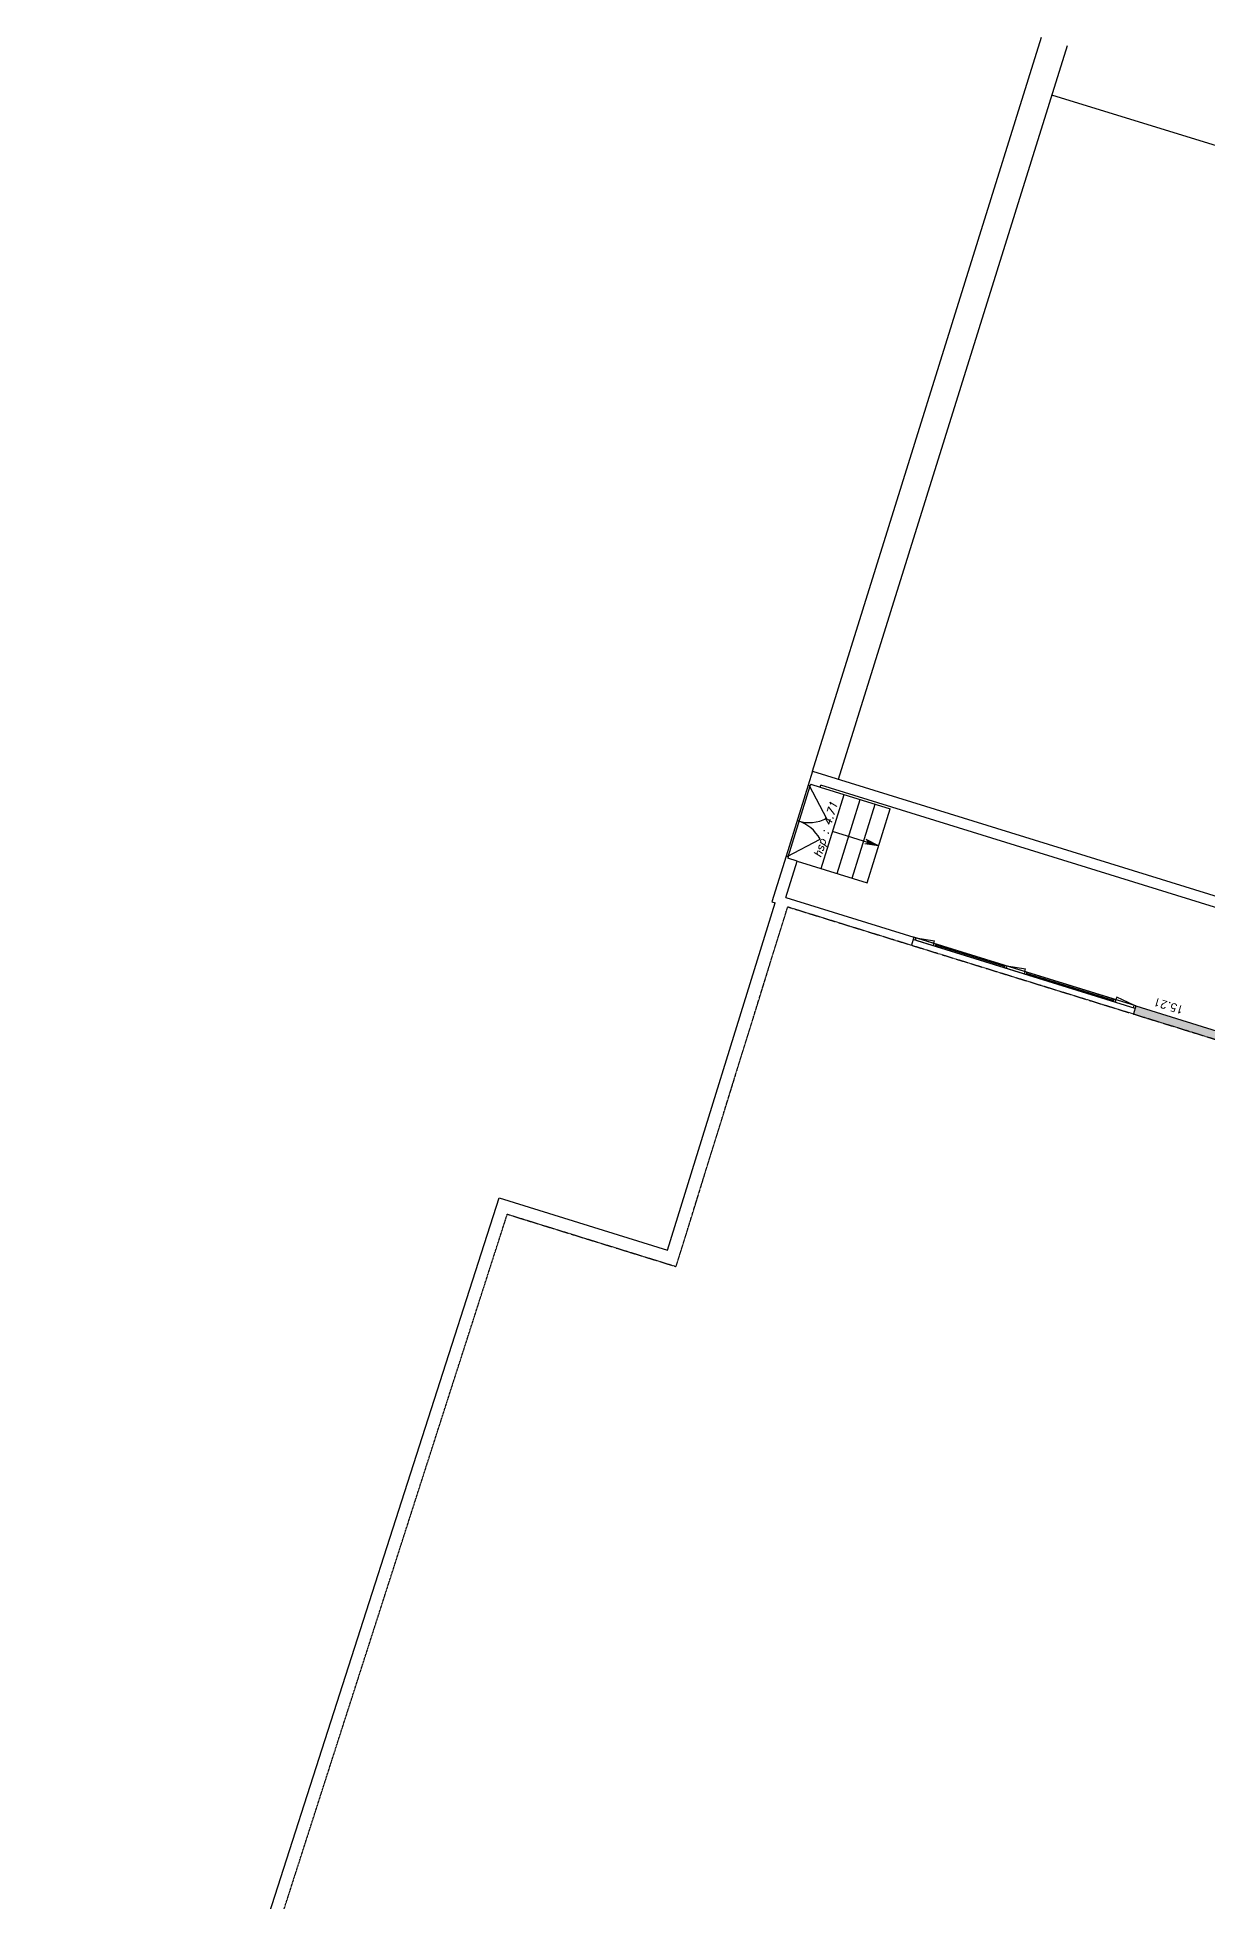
# Model space of a CAD drawing. Header units: metres. Extents: x -1642643 to 2228512, y -1236052 to 2422133.
# Drawn here: x 512141 to 534506, y -8992 to 26651 of the extents above; entities that cross this region are included whole.
import ezdxf
from ezdxf.enums import TextEntityAlignment as Align

# ---------------------------------------------------------------- set-up
doc = ezdxf.new("R2010")
doc.units = ezdxf.units.M
doc.linetypes.add('TIRET-COURT', pattern=[0.25, 0.15, -0.1])
for name, color, linetype in [('ALTIMETRIE', 10, 'Continuous'), ('APPLAT-GRIS', 253, 'Continuous'), ('COTATION-PLANI', 4, 'Continuous'), ('ESCALIER', 100, 'Continuous'), ('FENETRE', 32, 'Continuous'), ('FENETRE-OUVRANT', 213, 'Continuous'), ('MUR', 130, 'Continuous'), ('PORTE', 213, 'Continuous')]:
    doc.layers.add(name, color=color, linetype=linetype)
doc.layers.add('Seuils', color=7, linetype='Continuous', plot=False)
doc.styles.add('Simplex 1.5', font='simplex.shx', dxfattribs={"height": 0.075})

msp = doc.modelspace()

# ---------------------------------------------------------------- hatches: boundary and pattern name
at = {"layer": 'APPLAT-GRIS'}
msp.add_hatch(color=256, dxfattribs=at).paths.add_polyline_path([(533132.23168, 8133.00587), (533084.91887, 7980.40061), (535415.48037, 7257.84742), (535462.79318, 7410.45267)])
at = {"layer": 'ESCALIER'}
h = msp.add_hatch(color=256, dxfattribs=at)
h.paths.add_polyline_path([(528218.18629, 11193.70098), (528006.10395, 11261.79248), (528007.57613, 11258.99728), (527955.02251, 11231.31845)])
h.paths.add_polyline_path([(528218.18629, 11193.70098), (527979.89729, 11311.5509), (528006.10395, 11261.79248)])

# ---------------------------------------------------------------- linework, layer by layer
for p, q in [((528218.18629, 11193.70098), (527339.44999, 11466.13907)), ((528218.18629, 11193.70098), (527955.02251, 11231.31845)), ((528218.18629, 11193.70098), (527979.89729, 11311.5509)), ((527979.89729, 11311.5509), (528218.18629, 11193.70098))]:
    msp.add_line(p, q, dxfattribs=at)
at = {"layer": 'ESCALIER', "flags": 128}
for points in [[(527100.63828, 12316.78179), (528437.84569, 11902.20209)], [(527119.79059, 10757.63796), (527559.10939, 12174.64018)], [(527425.438, 10662.87688), (527864.7568, 12079.87911)], [(527711.98245, 10574.03837), (528151.30125, 11991.0406)], [(527998.52689, 10485.19987), (528437.84569, 11902.20209)], [(526661.31948, 10899.77957), (527998.52689, 10485.19987)]]:
    msp.add_lwpolyline(points, dxfattribs=at)
at = {"layer": 'FENETRE', "flags": 128}
for points in [[(528891.37388, 9447.81578), (528876.56746, 9400.05837)], [(532735.366, 8203.6998), (528876.56746, 9400.05837)], [(532750.17242, 8251.45721), (528891.37388, 9447.81578)], [(528929.57981, 9435.97064), (528914.77339, 9388.21324)], [(533117.42526, 8085.24846), (528952.97931, 9376.3681)], [(533132.23168, 8133.00587), (528967.78573, 9424.12551)], [(529273.43314, 9329.36444), (529258.62672, 9281.60703)], [(529311.63907, 9317.5193), (529296.83265, 9269.76189)], [(530622.34031, 8884.98346), (529304.23586, 9293.6406)], [(530629.74352, 8908.86217), (530614.9371, 8861.10476)], [(530667.94945, 8897.01703), (530653.14303, 8849.25962)], [(531011.80278, 8790.41082), (530996.99636, 8742.65342)], [(531050.00871, 8778.56569), (531035.20229, 8730.80828)], [(532704.56329, 8239.42364), (531042.6055, 8754.68699)], [(532711.96649, 8263.30235), (532697.16008, 8215.54494)], [(532750.17242, 8251.45721), (532735.366, 8203.6998)], [(533094.02576, 8144.851), (533079.21934, 8097.09359)], [(533132.23168, 8133.00587), (533117.42526, 8085.24846)]]:
    msp.add_lwpolyline(points, dxfattribs=at)
at = {"layer": 'FENETRE-OUVRANT'}
for points in [[(528929.57979, 9435.9706), (529285.23799, 9380.22791)], [(530667.94945, 8897.01703), (531023.60764, 8841.27434)], [(533094.02576, 8144.851), (532769.21108, 8300.07801)]]:
    msp.add_lwpolyline(points, dxfattribs=at)
for centre, start, end in [((528929.58037, 9435.97047), 342.774782118, 351.0924431), ((530667.95002, 8897.0169), 342.774782118, 351.0924431), ((533094.02521, 8144.85122), 154.457134878, 162.77479586)]:
    msp.add_arc(centre, 359.99941, start, end, dxfattribs=at)
at = {"layer": 'MUR'}
for p, q in [((526954.58689, 12622.39032), (531331.98752, 26650.70702)), ((527451.26476, 12468.40332), (531828.38203, 26495.81191)), ((546034.24493, 21067.83724), (531530.51147, 25541.22198)), ((526954.5974, 12622.42398), (535241.12785, 10053.31818)), ((526919.16013, 12373.04618), (527100.63828, 12316.78179)), ((527100.63828, 12316.78179), (527112.48341, 12354.98772)), ((538306.81977, 8884.36336), (527112.48341, 12354.98772)), ((512141.4855, -23022.04235), (520964.73129, 4461.71219))]:
    msp.add_line(p, q, dxfattribs=at)
at = {"layer": 'MUR', "linetype": 'TIRET-COURT'}
for p, q in [((526406.77116, 9789.11365), (526406.77116, 9789.11365)), ((516752.2779, -9461.28624), (521122.33311, 4151.11077)), ((521122.33311, 4151.11077), (524348.67907, 3150.83398))]:
    msp.add_line(p, q, dxfattribs=at)
at = {"layer": 'MUR', "flags": 128}
for points in [[(526954.5974, 12622.42398), (526871.02152, 12352.85391)], [(526909.22745, 12341.00878), (526871.02152, 12352.85391)], [(526919.16013, 12373.04618), (526909.22745, 12341.00878)], [(526450.51925, 10996.54353), (526179.19772, 10121.40864)], [(526446.19461, 10205.90437), (526661.31948, 10899.77957)], [(526488.72518, 10984.6984), (526450.51925, 10996.54353)], [(526488.72518, 10984.6984), (526479.84133, 10956.04395)], [(526661.31948, 10899.77957), (526479.84133, 10956.04395)], [(520964.73129, 4461.71219), (524183.92412, 3463.65311), (526242.01621, 10101.93278)], [(526179.19772, 10121.40864), (526242.01621, 10101.93278)], [(526446.19461, 10205.90437), (528891.37388, 9447.81578), (528844.06107, 9295.21052)], [(533132.23168, 8133.00587), (533084.91887, 7980.40061)], [(533132.23168, 8133.00587), (535462.79318, 7410.45267)]]:
    msp.add_lwpolyline(points, dxfattribs=at)
at = {"layer": 'MUR', "linetype": 'TIRET-COURT', "flags": 128}
msp.add_lwpolyline([(524348.67907, 3150.83398), (526480.80325, 10027.90069), (549666.29082, 2839.61231), (549598.11357, 2619.70979), (557078.02244, 300.68407), (550780.63837, -20011.23337)], dxfattribs=at)
at = {"layer": 'PORTE'}
for p, q in [((526890.12448, 12346.93134), (527220.98261, 11718.73321)), ((526469.62222, 10990.62097), (527097.82035, 11321.4791))]:
    msp.add_line(p, q, dxfattribs=at)
for centre, start, end in [((526890.12448, 12346.93134), 252.77478898, 297.774788915), ((526469.62222, 10990.62097), 27.774789106, 72.774789047)]:
    msp.add_arc(centre, 710, start, end, dxfattribs=at)
at = {"layer": 'Seuils', "flags": 128}
for points in [[(526871.02152, 12352.85391), (526450.51925, 10996.54353)], [(526488.72518, 10984.6984), (526909.22745, 12341.00878)]]:
    msp.add_lwpolyline(points, dxfattribs=at)

# ---------------------------------------------------------------- texts
at = {"layer": 'ALTIMETRIE', "style": 'Simplex 1.5', "oblique": 15.00003}
msp.add_text('hsp : 4.71', height=153, rotation=72.774789002, dxfattribs=at).set_placement((527202.90858, 11500.85398), align=Align.MIDDLE_CENTER)
at = {"layer": 'COTATION-PLANI', "style": 'Simplex 1.5'}
msp.add_text('15.21', height=150, rotation=162.774788995, dxfattribs=at).set_placement((533782.40222, 8203.9521), align=Align.CENTER)

doc.saveas('drawing.dxf')
